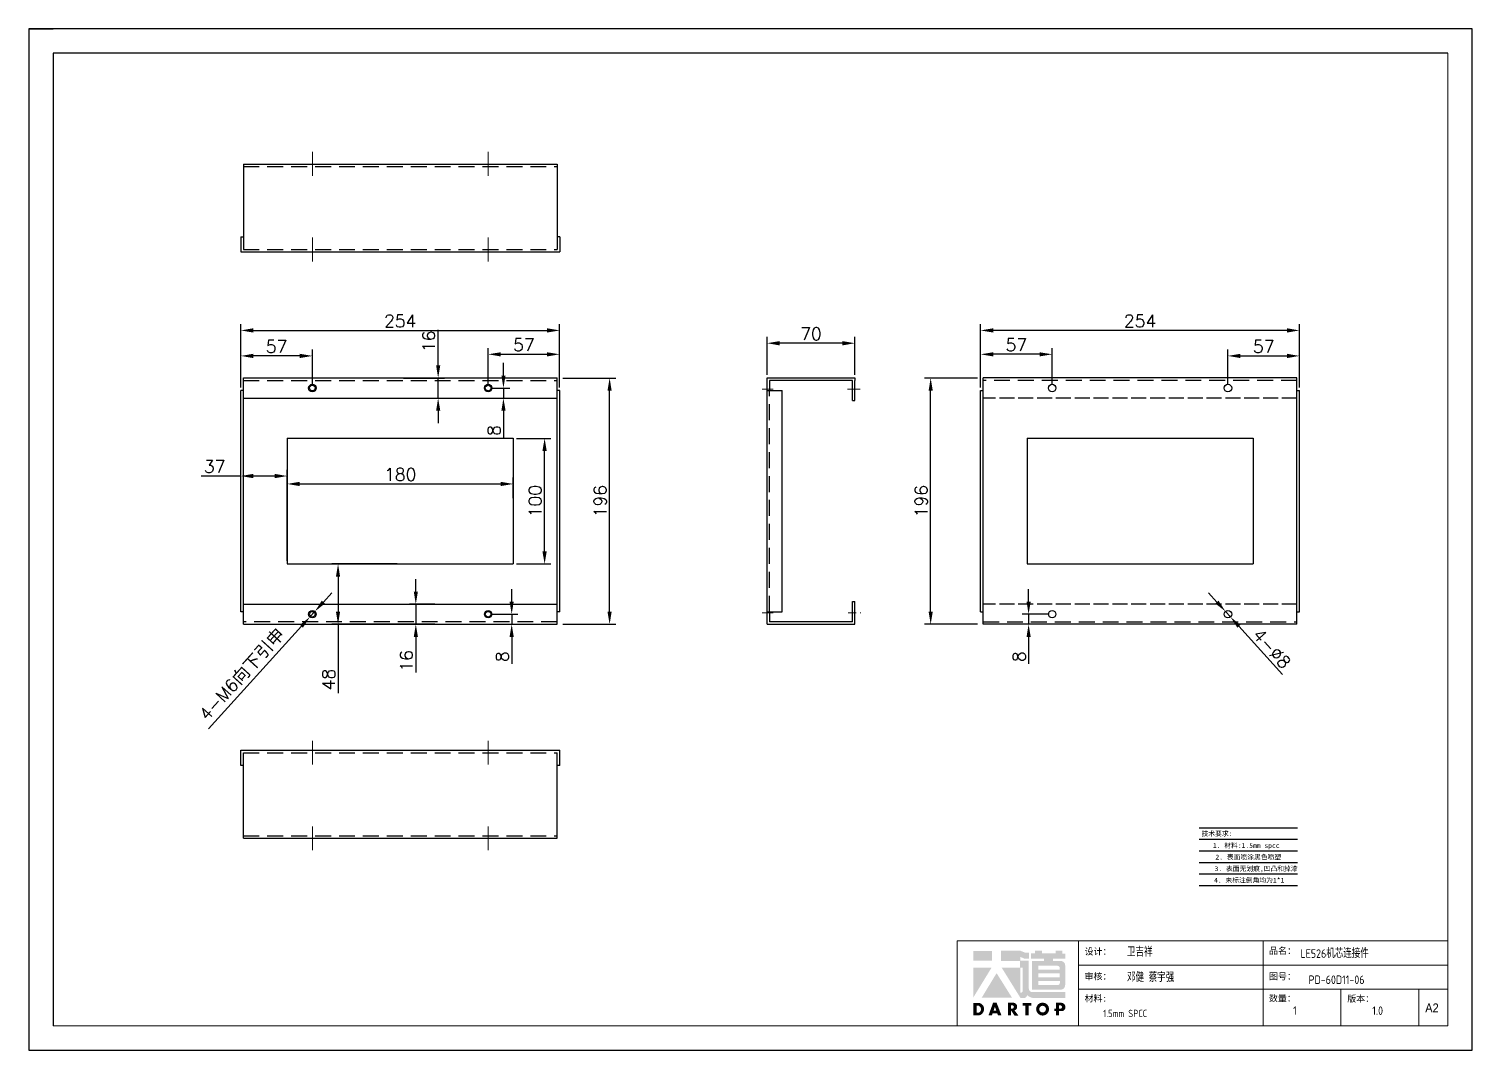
# Model space of a CAD drawing. Header units: millimetres. Extents: x -30327 to 34858, y 4015 to 75103.
# Drawn here: x 19196 to 20345, y 70587 to 71400 of the extents above; entities that cross this region are included whole.
import ezdxf
from ezdxf.enums import TextEntityAlignment as Align

# ---------------------------------------------------------------- set-up
doc = ezdxf.new("R2010")
doc.units = ezdxf.units.MM
for name, pattern in [('ACAD_ISO02W100', [15, 12, -3]), ('CENTER2', [28.575, 19.05, -3.175, 3.175, -3.175]), ('HIDDEN', [9.525, 6.35, -3.175]), ('HIDDEN2', [4.7625, 3.175, -1.5875])]:
    doc.linetypes.add(name, pattern=pattern)
for name, color, linetype, lineweight in [('A-TITLEBLOCK', 7, 'Continuous', 18), ('cen', 1, 'CENTER2', 9), ('dim', 2, 'Continuous', 9), ('HIDEN', 1, 'HIDDEN', 9)]:
    doc.layers.add(name, color=color, linetype=linetype, lineweight=lineweight)
for name, color, linetype in [('green', 3, 'ACAD_ISO02W100'), ('hidden', 3, 'HIDDEN2'), ('print', 30, 'Continuous')]:
    doc.layers.add(name, color=color, linetype=linetype)
doc.styles.add('GB', font='GBENOR.SHX', dxfattribs={"bigfont": 'gbcbig.shx'})
doc.styles.add('HZ', font='')
doc.styles.add('SLDTEXTSTYLE0', font='simfang.ttf', dxfattribs={"bigfont": 'bigfont'})
doc.styles.add('SLDTEXTSTYLE1', font='Gothic.ttf', dxfattribs={"width": 0.913})
doc.styles.get("Standard").update_dxf_attribs({"font": 'txt', "bigfont": 'gbcbig.shx'})
doc.styles.get('HZ').set_extended_font_data('SimSun')
doc.dimstyles.new('1-4', dxfattribs={"dimscale": 4, "dimtxt": 2.5, "dimasz": 2.5, "dimexe": 1.25, "dimexo": 0.625, "dimtad": 1, "dimdsep": 46, "dimtxsty": 'Standard', "dimcen": 2.5, "dimadec": 0, "dimazin": 0, "dimtfac": 1, "dimtmove": 0, "dimatfit": 3, "dimfxl": 0, "dimarcsym": 0})

# ---------------------------------------------------------------- blocks, each defined once
blk = doc.blocks.new('Dartop Logo')
at = {"true_color": 0xc40018}
h = blk.add_hatch(color=12, dxfattribs=at)
h.set_gradient(color1=(196, 0, 24), color2=(196, 0, 24), tint=1)
h.paths.add_polyline_path([(30.39, -3.87), (33.08, -5.04), (35.99, -5.04), (35.99, -1.19), (33.59, -1.19), (30.46, 0.05), (17.94, 0.05), (17.94, -6.46), (30.12, -6.46), (30.12, -6.59), (30.12, -10.75), (18.31, -10.75), (30.46, -30.31), (32.87, -30.31, 0.279375), (34.63, -28.6), (34.63, -28.51), (34.84, -28.51, 0.143145), (38.15, -30.2), (59.27, -30.2), (59.27, -26.49), (38.06, -26.49, -0.414214), (35.75, -24.18), (35.75, -6.26), (30.39, -6.26)])
h.paths.add_polyline_path([(30.25, -10.84), (31.8, -10.84), (31.8, -26.02, -0.088936), (30.9, -26.94), (30.24, -26.94)], flags=16)
h = blk.add_hatch(color=12, dxfattribs=at)
h.set_gradient(color1=(196, 0, 24), color2=(196, 0, 24), tint=1)
h.paths.add_polyline_path([(59.24, -1.73), (57.36, -1.73), (57.36, 0.06), (53.06, 0.06), (53.06, -1.64), (44.29, -1.64), (44.29, 0.15), (39.7, 0.15), (39.7, -1.67), (37.16, -1.67), (37.16, -4.97), (45.54, -4.97), (45.54, -6.42), (37.73, -6.42), (37.73, -24.88), (56.26, -24.88, 0.414214), (59.15, -21.99), (59.15, -9.35, 0.414214), (56.26, -6.46), (51.36, -6.46), (51.36, -5.03), (59.24, -5.03)])
h.paths.add_polyline_path([(54.21, -9.59, -0.414214), (55.66, -11.04), (55.66, -12.1), (41.79, -12.1), (41.79, -9.59)], flags=16)
h.paths.add_polyline_path([(55.57, -14.33), (55.57, -17.01), (41.88, -17.01), (41.88, -14.33)], flags=16)
h.paths.add_polyline_path([(55.75, -19.43), (55.75, -20.57, -0.414214), (54.3, -22.02), (41.88, -22.02), (41.88, -19.43)], flags=16)
h = blk.add_hatch(color=12, dxfattribs=at)
h.set_gradient(color1=(196, 0, 24), color2=(196, 0, 24), tint=1)
h.paths.add_polyline_path([(12.18, 0), (0, 0), (0, -6.37), (12.18, -6.37)])
h = blk.add_hatch(color=12, dxfattribs=at)
h.set_gradient(color1=(196, 0, 24), color2=(196, 0, 24), tint=1)
h.paths.add_polyline_path([(11.79, -10.83), (0.03, -10.83), (0.03, -30.03)])
h = blk.add_hatch(color=12, dxfattribs=at)
h.set_gradient(color1=(196, 0, 24), color2=(196, 0, 24), tint=1)
h.paths.add_polyline_path([(15.05, -14.31), (5.44, -30.15), (25.01, -30.15)])
at = {"true_color": 0x646464}
h = blk.add_hatch(color=251, dxfattribs=at)
h.set_gradient(color1=(100, 100, 100), color2=(100, 100, 100), tint=1)
h.paths.add_polyline_path([(4.15, -33.43), (0.11, -33.43), (0.11, -41.5), (3.51, -41.5, 0.793016)])
h.paths.add_polyline_path([(3.57, -39.73), (2.16, -39.73), (2.16, -35.19), (3.42, -35.19, -0.671361)], flags=16)
h = blk.add_hatch(color=251, dxfattribs=at)
h.set_gradient(color1=(100, 100, 100), color2=(100, 100, 100), tint=1)
h.paths.add_polyline_path([(15.08, -33.36), (12.78, -33.36), (9.82, -41.51), (12, -41.51), (12.51, -40.06), (15.46, -40.06), (15.99, -41.52), (18.19, -41.52)])
h.paths.add_polyline_path([(14.9, -38.51), (13.07, -38.51), (13.97, -35.95)], flags=16)
h = blk.add_hatch(color=251, dxfattribs=at)
h.set_gradient(color1=(100, 100, 100), color2=(100, 100, 100), tint=1)
h.paths.add_polyline_path([(26.27, -33.36), (22.3, -33.36), (22.3, -41.51), (24.4, -41.51), (24.4, -38.28), (26.55, -41.54), (29.09, -41.54), (26.61, -38.3, 0.744055)])
h.paths.add_polyline_path([(24.38, -37.08), (24.38, -34.94), (25.32, -34.94, -0.796809), (25.3, -37.08)], flags=16)
h = blk.add_hatch(color=251, dxfattribs=at)
h.set_gradient(color1=(100, 100, 100), color2=(100, 100, 100), tint=1)
h.paths.add_polyline_path([(37.44, -33.4), (31.88, -33.4), (31.88, -35.16), (33.61, -35.16), (33.61, -41.52), (35.69, -41.52), (35.69, -35.16), (37.44, -35.16)])
h = blk.add_hatch(color=251, dxfattribs=at)
h.set_gradient(color1=(100, 100, 100), color2=(100, 100, 100), tint=1)
h.paths.add_polyline_path([(40.46, -37.41, 1), (48.83, -37.41, 1)])
h.paths.add_polyline_path([(46.8, -37.41, -1), (42.5, -37.41, -1)], flags=16)
h = blk.add_hatch(color=251, dxfattribs=at)
h.set_gradient(color1=(100, 100, 100), color2=(100, 100, 100), tint=1)
h.paths.add_polyline_path([(56.85, -33.38), (56.73, -33.38), (53.19, -33.38), (53.19, -37.19), (52.26, -37.19), (52.26, -38.73), (53.18, -38.73), (53.18, -41.5), (55.24, -41.5), (55.24, -38.72), (57.51, -38.72, 0.812304)])
h.paths.add_polyline_path([(55.21, -37.18), (55.21, -35.05), (56.39, -35.05, -0.778213), (56.27, -37.18)], flags=16)
blk = doc.blocks.new('DT-A2-TITLE')
for p, q in [((594, 420), (0, 420)), ((0, 420), (0, 420)), ((0, 420), (0, 0)), ((0, 420), (10, 420)), ((594, 0), (594, 420)), ((10, 410), (10, 10)), ((584, 410), (10, 410))]:
    blk.add_line(p, q)
at = {"layer": 'A-TITLEBLOCK', "color": 7}
for p, q in [((584, 410), (584, 10)), ((594, 0), (594, 297)), ((382, 10), (382, 45)), ((584, 45), (382, 45)), ((432, 45), (432, 10)), ((508, 45), (508, 10)), ((584, 35), (432, 35)), ((432, 25), (584.08, 25)), ((540, 10), (540, 25)), ((572, 10), (572, 25)), ((10, 10), (584, 10)), ((0, 0), (594, 0))]:
    blk.add_line(p, q, dxfattribs=at)
at = {"layer": 'A-TITLEBLOCK', "xscale": 0.6400000000000001, "yscale": 0.6400000000000001, "zscale": 0.6400000000000001}
blk.add_blockref('Dartop Logo', (388.65, 40.81), dxfattribs=at)
at = {"style": 'GB'}
for tag, p, height in [('#设计', (451.96, 38.52), 3.5), ('#品名', (523.32, 37.95), 3.5), ('#审核', (451.99, 28.1), 3.5), ('#图号', (526.67, 27.2), 3.5), ('#数量', (520.33, 14.51), 3.5), ('#版本', (552.92, 14.47), 3.5), ('#材料说明', (442.15, 13.59), 3)]:
    blk.add_attdef(tag, p, '', height=height, dxfattribs=at)
at = {"layer": 'A-TITLEBLOCK', "color": 7, "attachment_point": 1}
for s, insert, char_height, style in [('设计：', (434.47, 41.87), 2.646, 'SLDTEXTSTYLE0'), ('品名：', (510.43, 42.19), 2.646, 'SLDTEXTSTYLE0'), ('审核：', (434.47, 31.64), 2.646, 'SLDTEXTSTYLE0'), ('图号：', (510.4, 31.66), 2.646, 'SLDTEXTSTYLE0'), ('材料:', (434.47, 22.62), 2.646, 'SLDTEXTSTYLE0'), ('数量：', (510.35, 22.64), 2.646, 'SLDTEXTSTYLE0'), ('版本：', (542.59, 22.48), 2.646, 'SLDTEXTSTYLE0'), ('A2', (574.7, 19.21), 3.704, 'SLDTEXTSTYLE1')]:
    blk.add_mtext(s, dxfattribs=dict(at, insert=insert, char_height=char_height, style=style))
blk = doc.blocks.new('*D1399')
at = {"layer": 'Defpoints', "color": 0}
for p in [(19618.4, 71159.9), (19364.4, 71122), (19618.4, 71122)]:
    blk.add_point(p, dxfattribs=at)
at = {"layer": 'dim', "color": 0, "lineweight": -2}
for p, q in [((19364.4, 71124.5), (19364.4, 71164.9)), ((19618.4, 71124.5), (19618.4, 71164.9)), ((19374.4, 71159.9), (19608.4, 71159.9))]:
    blk.add_line(p, q, dxfattribs=at)
at = {"layer": 'dim', "color": 0}
for points in [[(19374.4, 71161.6), (19374.4, 71158.2), (19364.4, 71159.9)], [(19608.4, 71161.6), (19608.4, 71158.2), (19618.4, 71159.9)]]:
    blk.add_solid(points, dxfattribs=at)
at = {"layer": 'dim', "color": 0, "insert": (19491.4, 71167.4), "char_height": 10, "attachment_point": 5}
blk.add_mtext('254', dxfattribs=at)
blk = doc.blocks.new('*D1400')
at = {"layer": 'Defpoints', "color": 0}
for p in [(19618.4, 71122), (19658.2, 71122), (19618.4, 70926)]:
    blk.add_point(p, dxfattribs=at)
at = {"layer": 'dim', "color": 0, "lineweight": -2}
for p, q in [((19620.9, 71122), (19663.2, 71122)), ((19658.2, 70936), (19658.2, 71112)), ((19620.9, 70926), (19663.2, 70926))]:
    blk.add_line(p, q, dxfattribs=at)
at = {"layer": 'dim', "color": 0}
for points in [[(19656.5, 71112), (19659.8, 71112), (19658.2, 71122)], [(19656.5, 70936), (19659.8, 70936), (19658.2, 70926)]]:
    blk.add_solid(points, dxfattribs=at)
at = {"layer": 'dim', "color": 0, "insert": (19650.7, 71024), "char_height": 10, "attachment_point": 5, "rotation": 90}
blk.add_mtext('196', dxfattribs=at)
blk = doc.blocks.new('*D1401')
at = {"layer": 'Defpoints', "color": 0}
for p in [(19783.6, 71149.7), (19783.6, 71122), (19853.6, 71122)]:
    blk.add_point(p, dxfattribs=at)
at = {"layer": 'dim', "color": 0, "lineweight": -2}
for p, q in [((19783.6, 71124.5), (19783.6, 71154.7)), ((19843.6, 71149.7), (19793.6, 71149.7)), ((19853.6, 71124.5), (19853.6, 71154.7))]:
    blk.add_line(p, q, dxfattribs=at)
at = {"layer": 'dim', "color": 0}
for points in [[(19793.6, 71151.4), (19793.6, 71148), (19783.6, 71149.7)], [(19843.6, 71151.4), (19843.6, 71148), (19853.6, 71149.7)]]:
    blk.add_solid(points, dxfattribs=at)
at = {"layer": 'dim', "color": 0, "insert": (19818.6, 71157.2), "char_height": 10, "attachment_point": 5}
blk.add_mtext('70', dxfattribs=at)
blk = doc.blocks.new('*D1402')
at = {"layer": 'Defpoints', "color": 0}
for p in [(19561.4, 70934), (19561.4, 70926), (19580.2, 70926)]:
    blk.add_point(p, dxfattribs=at)
at = {"layer": 'dim', "color": 0, "lineweight": -2}
for p, q in [((19580.2, 70944), (19580.2, 70954)), ((19563.9, 70934), (19585.2, 70934)), ((19580.2, 70934), (19580.2, 70926)), ((19563.9, 70926), (19585.2, 70926)), ((19580.2, 70916), (19580.2, 70894.4))]:
    blk.add_line(p, q, dxfattribs=at)
at = {"layer": 'dim', "color": 0}
for points in [[(19578.5, 70944), (19581.8, 70944), (19580.2, 70934)], [(19578.5, 70916), (19581.8, 70916), (19580.2, 70926)]]:
    blk.add_solid(points, dxfattribs=at)
at = {"layer": 'dim', "color": 0, "insert": (19572.7, 70900.2), "char_height": 10, "attachment_point": 5, "rotation": 90}
blk.add_mtext('8', dxfattribs=at)
blk = doc.blocks.new('*D1403')
at = {"layer": 'Defpoints', "color": 0}
for p in [(19364.4, 71139.6), (19364.4, 71112), (19421.4, 71114)]:
    blk.add_point(p, dxfattribs=at)
at = {"layer": 'dim', "color": 0, "lineweight": -2}
for p, q in [((19364.4, 71114.5), (19364.4, 71144.6)), ((19411.4, 71139.6), (19374.4, 71139.6)), ((19421.4, 71116.5), (19421.4, 71144.6))]:
    blk.add_line(p, q, dxfattribs=at)
at = {"layer": 'dim', "color": 0}
for points in [[(19374.4, 71141.3), (19374.4, 71137.9), (19364.4, 71139.6)], [(19411.4, 71141.3), (19411.4, 71137.9), (19421.4, 71139.6)]]:
    blk.add_solid(points, dxfattribs=at)
at = {"layer": 'dim', "color": 0, "insert": (19392.9, 71147.1), "char_height": 10, "attachment_point": 5}
blk.add_mtext('57', dxfattribs=at)
blk = doc.blocks.new('*D1404')
at = {"layer": 'Defpoints', "color": 0}
for p in [(19618.4, 71140.9), (19561.4, 71114), (19618.4, 71112)]:
    blk.add_point(p, dxfattribs=at)
at = {"layer": 'dim', "color": 0, "lineweight": -2}
for p, q in [((19561.4, 71116.5), (19561.4, 71145.9)), ((19571.4, 71140.9), (19608.4, 71140.9)), ((19618.4, 71114.5), (19618.4, 71145.9))]:
    blk.add_line(p, q, dxfattribs=at)
at = {"layer": 'dim', "color": 0}
for points in [[(19571.4, 71142.5), (19571.4, 71139.2), (19561.4, 71140.9)], [(19608.4, 71142.5), (19608.4, 71139.2), (19618.4, 71140.9)]]:
    blk.add_solid(points, dxfattribs=at)
at = {"layer": 'dim', "color": 0, "insert": (19589.9, 71148.4), "char_height": 10, "attachment_point": 5}
blk.add_mtext('57', dxfattribs=at)
blk = doc.blocks.new('*D1405')
at = {"layer": 'Defpoints', "color": 0}
for p in [(19491.4, 71122), (19521.6, 71122), (19491.4, 71106)]:
    blk.add_point(p, dxfattribs=at)
at = {"layer": 'dim', "color": 0, "lineweight": -2}
for p, q in [((19521.6, 71132), (19521.6, 71160.4)), ((19493.9, 71122), (19526.6, 71122)), ((19521.6, 71106), (19521.6, 71122)), ((19493.9, 71106), (19526.6, 71106)), ((19521.6, 71096), (19521.6, 71086))]:
    blk.add_line(p, q, dxfattribs=at)
at = {"layer": 'dim', "color": 0}
for points in [[(19520, 71132), (19523.3, 71132), (19521.6, 71122)], [(19520, 71096), (19523.3, 71096), (19521.6, 71106)]]:
    blk.add_solid(points, dxfattribs=at)
at = {"layer": 'dim', "color": 0, "insert": (19514.1, 71151.2), "char_height": 10, "attachment_point": 5, "rotation": 90}
blk.add_mtext('16', dxfattribs=at)
blk = doc.blocks.new('*D1406')
at = {"layer": 'Defpoints', "color": 0}
for p in [(19521.6, 70942), (19503.8, 70926), (19521.6, 70926)]:
    blk.add_point(p, dxfattribs=at)
at = {"layer": 'dim', "color": 0, "lineweight": -2}
for p, q in [((19503.8, 70952), (19503.8, 70962)), ((19519.1, 70942), (19498.8, 70942)), ((19503.8, 70942), (19503.8, 70926)), ((19519.1, 70926), (19498.8, 70926)), ((19503.8, 70916), (19503.8, 70887.7))]:
    blk.add_line(p, q, dxfattribs=at)
at = {"layer": 'dim', "color": 0}
for points in [[(19502.2, 70952), (19505.5, 70952), (19503.8, 70942)], [(19502.2, 70916), (19505.5, 70916), (19503.8, 70926)]]:
    blk.add_solid(points, dxfattribs=at)
at = {"layer": 'dim', "color": 0, "insert": (19496.3, 70896.9), "char_height": 10, "attachment_point": 5, "rotation": 90}
blk.add_mtext('16', dxfattribs=at)
blk = doc.blocks.new('*D1407')
at = {"layer": 'Defpoints', "color": 0}
for p in [(19419.4, 70931.8), (19423.5, 70936.3)]:
    blk.add_point(p, dxfattribs=at)
at = {"layer": 'dim', "color": 0, "lineweight": -2}
for p, q in [((19430.2, 70943.7), (19436.9, 70951.1)), ((19423.5, 70936.3), (19419.4, 70931.8)), ((19338.7, 70842.8), (19412.7, 70924.4))]:
    blk.add_line(p, q, dxfattribs=at)
at = {"layer": 'dim', "color": 0}
for points in [[(19428.9, 70944.8), (19431.4, 70942.5), (19423.5, 70936.3)], [(19411.5, 70925.5), (19413.9, 70923.3), (19419.4, 70931.8)]]:
    blk.add_solid(points, dxfattribs=at)
at = {"layer": 'dim', "color": 0, "insert": (19365.6, 70886), "char_height": 10, "attachment_point": 5, "rotation": 47.8095}
blk.add_mtext('4-M6{\\fSimSun|b0|i0|c134|p2;向下引申}', dxfattribs=at)
blk = doc.blocks.new('*D1408')
at = {"layer": 'Defpoints', "color": 0}
for p in [(19953.7, 71159.9), (19953.7, 71122), (20207.7, 71122)]:
    blk.add_point(p, dxfattribs=at)
at = {"layer": 'dim', "color": 0, "lineweight": -2}
for p, q in [((19953.7, 71124.5), (19953.7, 71164.9)), ((20207.7, 71124.5), (20207.7, 71164.9)), ((20197.7, 71159.9), (19963.7, 71159.9))]:
    blk.add_line(p, q, dxfattribs=at)
at = {"layer": 'dim', "color": 0}
for points in [[(19963.7, 71161.6), (19963.7, 71158.2), (19953.7, 71159.9)], [(20197.7, 71161.6), (20197.7, 71158.2), (20207.7, 71159.9)]]:
    blk.add_solid(points, dxfattribs=at)
at = {"layer": 'dim', "color": 0, "insert": (20080.7, 71167.4), "char_height": 10, "attachment_point": 5}
blk.add_mtext('254', dxfattribs=at)
blk = doc.blocks.new('*D1409')
at = {"layer": 'Defpoints', "color": 0}
for p in [(19913.9, 71122), (19953.7, 71122), (19953.7, 70926)]:
    blk.add_point(p, dxfattribs=at)
at = {"layer": 'dim', "color": 0, "lineweight": -2}
for p, q in [((19951.2, 71122), (19908.9, 71122)), ((19913.9, 70936), (19913.9, 71112)), ((19951.2, 70926), (19908.9, 70926))]:
    blk.add_line(p, q, dxfattribs=at)
at = {"layer": 'dim', "color": 0}
for points in [[(19912.3, 71112), (19915.6, 71112), (19913.9, 71122)], [(19912.3, 70936), (19915.6, 70936), (19913.9, 70926)]]:
    blk.add_solid(points, dxfattribs=at)
at = {"layer": 'dim', "color": 0, "insert": (19906.4, 71024), "char_height": 10, "attachment_point": 5, "rotation": 90}
blk.add_mtext('196', dxfattribs=at)
blk = doc.blocks.new('*D1410')
at = {"layer": 'Defpoints', "color": 0}
for p in [(20010.7, 70934), (19991.9, 70926), (20010.7, 70926)]:
    blk.add_point(p, dxfattribs=at)
at = {"layer": 'dim', "color": 0, "lineweight": -2}
for p, q in [((19991.9, 70944), (19991.9, 70954)), ((20008.2, 70934), (19986.9, 70934)), ((19991.9, 70934), (19991.9, 70926)), ((20008.2, 70926), (19986.9, 70926)), ((19991.9, 70916), (19991.9, 70894.4))]:
    blk.add_line(p, q, dxfattribs=at)
at = {"layer": 'dim', "color": 0}
for points in [[(19990.3, 70944), (19993.6, 70944), (19991.9, 70934)], [(19990.3, 70916), (19993.6, 70916), (19991.9, 70926)]]:
    blk.add_solid(points, dxfattribs=at)
at = {"layer": 'dim', "color": 0, "insert": (19984.4, 70900.2), "char_height": 10, "attachment_point": 5, "rotation": 90}
blk.add_mtext('8', dxfattribs=at)
blk = doc.blocks.new('*D1411')
at = {"layer": 'Defpoints', "color": 0}
for p in [(20207.7, 71139.6), (20150.7, 71114), (20207.7, 71112)]:
    blk.add_point(p, dxfattribs=at)
at = {"layer": 'dim', "color": 0, "lineweight": -2}
for p, q in [((20150.7, 71116.5), (20150.7, 71144.6)), ((20160.7, 71139.6), (20197.7, 71139.6)), ((20207.7, 71114.5), (20207.7, 71144.6))]:
    blk.add_line(p, q, dxfattribs=at)
at = {"layer": 'dim', "color": 0}
for points in [[(20160.7, 71141.3), (20160.7, 71137.9), (20150.7, 71139.6)], [(20197.7, 71141.3), (20197.7, 71137.9), (20207.7, 71139.6)]]:
    blk.add_solid(points, dxfattribs=at)
at = {"layer": 'dim', "color": 0, "insert": (20179.2, 71147.1), "char_height": 10, "attachment_point": 5}
blk.add_mtext('57', dxfattribs=at)
blk = doc.blocks.new('*D1412')
at = {"layer": 'Defpoints', "color": 0}
for p in [(19953.7, 71140.9), (19953.7, 71112), (20010.7, 71114)]:
    blk.add_point(p, dxfattribs=at)
at = {"layer": 'dim', "color": 0, "lineweight": -2}
for p, q in [((19953.7, 71114.5), (19953.7, 71145.9)), ((20000.7, 71140.9), (19963.7, 71140.9)), ((20010.7, 71116.5), (20010.7, 71145.9))]:
    blk.add_line(p, q, dxfattribs=at)
at = {"layer": 'dim', "color": 0}
for points in [[(19963.7, 71142.5), (19963.7, 71139.2), (19953.7, 71140.9)], [(20000.7, 71142.5), (20000.7, 71139.2), (20010.7, 71140.9)]]:
    blk.add_solid(points, dxfattribs=at)
at = {"layer": 'dim', "color": 0, "insert": (19982.2, 71148.4), "char_height": 10, "attachment_point": 5}
blk.add_mtext('57', dxfattribs=at)
blk = doc.blocks.new('*D1413')
at = {"layer": 'Defpoints', "color": 0}
for p in [(20148.7, 70936.3), (20152.7, 70931.8)]:
    blk.add_point(p, dxfattribs=at)
at = {"layer": 'dim', "color": 0, "lineweight": -2}
for p, q in [((20141.9, 70943.7), (20135.2, 70951.1)), ((20148.7, 70936.3), (20152.7, 70931.8)), ((20194.1, 70886.1), (20159.4, 70924.4))]:
    blk.add_line(p, q, dxfattribs=at)
at = {"layer": 'dim', "color": 0}
for points in [[(20143.2, 70944.8), (20140.7, 70942.5), (20148.7, 70936.3)], [(20160.6, 70925.5), (20158.2, 70923.3), (20152.7, 70931.8)]]:
    blk.add_solid(points, dxfattribs=at)
at = {"layer": 'dim', "color": 0, "insert": (20185.7, 70906.6), "char_height": 10, "attachment_point": 5, "rotation": 312.1905}
blk.add_mtext('4-%%C8', dxfattribs=at)
blk = doc.blocks.new('*D1414')
at = {"layer": 'Defpoints', "color": 0}
for p in [(19581.4, 71037.7), (19401.4, 71024), (19581.4, 71024)]:
    blk.add_point(p, dxfattribs=at)
at = {"layer": 'dim', "color": 0, "lineweight": -2}
for p, q in [((19401.4, 71026.5), (19401.4, 71042.7)), ((19411.4, 71037.7), (19571.4, 71037.7)), ((19581.4, 71026.5), (19581.4, 71042.7))]:
    blk.add_line(p, q, dxfattribs=at)
at = {"layer": 'dim', "color": 0}
for points in [[(19411.4, 71039.4), (19411.4, 71036), (19401.4, 71037.7)], [(19571.4, 71039.4), (19571.4, 71036), (19581.4, 71037.7)]]:
    blk.add_solid(points, dxfattribs=at)
at = {"layer": 'dim', "color": 0, "insert": (19491.4, 71045.2), "char_height": 10, "attachment_point": 5}
blk.add_mtext('180', dxfattribs=at)
blk = doc.blocks.new('*D1415')
at = {"layer": 'Defpoints', "color": 0}
for p in [(19581.4, 71074), (19606.4, 71074), (19581.4, 70974)]:
    blk.add_point(p, dxfattribs=at)
at = {"layer": 'dim', "color": 0, "lineweight": -2}
for p, q in [((19583.9, 71074), (19611.4, 71074)), ((19606.4, 70984), (19606.4, 71064)), ((19583.9, 70974), (19611.4, 70974))]:
    blk.add_line(p, q, dxfattribs=at)
at = {"layer": 'dim', "color": 0}
for points in [[(19604.7, 71064), (19608.1, 71064), (19606.4, 71074)], [(19604.7, 70984), (19608.1, 70984), (19606.4, 70974)]]:
    blk.add_solid(points, dxfattribs=at)
at = {"layer": 'dim', "color": 0, "insert": (19598.9, 71024), "char_height": 10, "attachment_point": 5, "rotation": 90}
blk.add_mtext('100', dxfattribs=at)
blk = doc.blocks.new('*D1416')
at = {"layer": 'Defpoints', "color": 0}
for p in [(19364.4, 71044), (19364.4, 71024), (19401.4, 70974)]:
    blk.add_point(p, dxfattribs=at)
at = {"layer": 'dim', "color": 0, "lineweight": -2}
for p, q in [((19364.4, 71026.5), (19364.4, 71049)), ((19401.4, 70976.5), (19401.4, 71049)), ((19364.4, 71044), (19332.8, 71044)), ((19391.4, 71044), (19374.4, 71044))]:
    blk.add_line(p, q, dxfattribs=at)
at = {"layer": 'dim', "color": 0}
for points in [[(19374.4, 71045.7), (19374.4, 71042.3), (19364.4, 71044)], [(19391.4, 71045.7), (19391.4, 71042.3), (19401.4, 71044)]]:
    blk.add_solid(points, dxfattribs=at)
at = {"layer": 'dim', "color": 0, "insert": (19343.6, 71051.5), "char_height": 10, "attachment_point": 5}
blk.add_mtext('37', dxfattribs=at)
blk = doc.blocks.new('*D1417')
at = {"layer": 'Defpoints', "color": 0}
for p in [(19491.4, 70974), (19441.9, 70926), (19503.8, 70926)]:
    blk.add_point(p, dxfattribs=at)
at = {"layer": 'dim', "color": 0, "lineweight": -2}
for p, q in [((19488.9, 70974), (19436.9, 70974)), ((19441.9, 70964), (19441.9, 70936)), ((19501.3, 70926), (19436.9, 70926)), ((19441.9, 70926), (19441.9, 70871.2))]:
    blk.add_line(p, q, dxfattribs=at)
at = {"layer": 'dim', "color": 0}
for points in [[(19440.2, 70964), (19443.5, 70964), (19441.9, 70974)], [(19440.2, 70936), (19443.5, 70936), (19441.9, 70926)]]:
    blk.add_solid(points, dxfattribs=at)
at = {"layer": 'dim', "color": 0, "insert": (19434.4, 70882), "char_height": 10, "attachment_point": 5, "rotation": 90}
blk.add_mtext('48', dxfattribs=at)
blk = doc.blocks.new('*D1418')
at = {"layer": 'Defpoints', "color": 0}
for p in [(19561.4, 71114), (19561.4, 71106), (19573.6, 71106)]:
    blk.add_point(p, dxfattribs=at)
at = {"layer": 'dim', "color": 0, "lineweight": -2}
for p, q in [((19573.6, 71124), (19573.6, 71134)), ((19563.9, 71114), (19578.6, 71114)), ((19563.9, 71106), (19578.6, 71106)), ((19573.6, 71114), (19573.6, 71106)), ((19573.6, 71096), (19573.6, 71074.4))]:
    blk.add_line(p, q, dxfattribs=at)
at = {"layer": 'dim', "color": 0}
for points in [[(19572, 71124), (19575.3, 71124), (19573.6, 71114)], [(19572, 71096), (19575.3, 71096), (19573.6, 71106)]]:
    blk.add_solid(points, dxfattribs=at)
at = {"layer": 'dim', "color": 0, "insert": (19566.1, 71080.2), "char_height": 10, "attachment_point": 5, "rotation": 90}
blk.add_mtext('8', dxfattribs=at)

msp = doc.modelspace()

# ---------------------------------------------------------------- linework, layer by layer
for p, q in [((19366.4372, 71292.3622), (19616.4372, 71292.3622)), ((19364.4372, 71234.3622), (19366.4372, 71234.3622)), ((19618.4372, 71234.3622), (19616.4372, 71234.3622)), ((19364.4372, 71222.3622), (19618.4372, 71222.3622)), ((19366.4372, 71122.0332), (19616.4372, 71122.0332)), ((19366.4372, 71120.0332), (19366.4372, 71122.0332)), ((19616.4372, 70926.0332), (19616.4372, 71122.0332)), ((19783.5533, 70926.0332), (19783.5533, 71122.0332)), ((19783.5533, 71122.0332), (19853.5533, 71122.0332)), ((19851.5533, 71120.0332), (19785.5533, 71120.0332)), ((19785.5533, 71120.0332), (19785.5533, 71112.0332)), ((19851.5533, 71112.0332), (19851.5533, 71120.0332)), ((19853.5533, 71122.0332), (19853.5533, 71120.0332)), ((19853.5533, 71104.0332), (19853.5533, 71120.0332)), ((20205.6694, 71122.0332), (19955.6694, 71122.0332)), ((19955.6694, 70926.0332), (19955.6694, 71122.0332)), ((20205.6694, 71120.0332), (20205.6694, 71122.0332)), ((19364.4372, 70936.0332), (19364.4372, 71112.0332)), ((19366.4372, 71106.0332), (19616.4372, 71106.0332)), ((19618.4372, 70936.0332), (19618.4372, 71112.0332)), ((19783.5533, 71112.0332), (19795.5533, 71112.0332)), ((19795.5533, 70936.0332), (19795.5533, 71112.0332)), ((19851.5533, 71104.0332), (19851.5533, 71112.0332)), ((19851.5533, 71104.0332), (19853.5533, 71104.0332)), ((19953.6694, 70936.0332), (19953.6694, 71112.0332)), ((20207.6694, 70936.0332), (20207.6694, 71112.0332)), ((19401.4372, 71074.0332), (19581.4372, 71074.0332)), ((19401.4372, 71074.0332), (19401.4372, 70974.0332)), ((19581.4372, 71074.0332), (19581.4372, 70974.0332)), ((19990.6694, 71074.0332), (20170.6694, 71074.0332)), ((19990.6694, 71074.0332), (19990.6694, 70974.0332)), ((20170.6694, 71074.0332), (20170.6694, 70974.0332)), ((19401.4372, 70974.0332), (19581.4372, 70974.0332)), ((19990.6694, 70974.0332), (20170.6694, 70974.0332)), ((19851.5533, 70936.0332), (19851.5533, 70944.0332)), ((19851.5533, 70944.0332), (19853.5533, 70944.0332)), ((19853.5533, 70928.0332), (19853.5533, 70944.0332)), ((19366.4372, 70942.0332), (19616.4372, 70942.0332)), ((19783.5533, 70936.0332), (19795.5533, 70936.0332)), ((19785.5533, 70936.0332), (19785.5533, 70928.0332)), ((19851.5533, 70928.0332), (19851.5533, 70936.0332)), ((19366.4372, 70926.0332), (19616.4372, 70926.0332)), ((19783.5533, 70926.0332), (19853.5533, 70926.0332)), ((19851.5533, 70928.0332), (19785.5533, 70928.0332)), ((19853.5533, 70926.0332), (19853.5533, 70928.0332)), ((20205.6694, 70926.0332), (19955.6694, 70926.0332)), ((19364.4372, 70825.7042), (19618.4372, 70825.7042)), ((19366.4372, 70813.7042), (19364.4372, 70813.7042)), ((19618.4372, 70813.7042), (19616.4372, 70813.7042)), ((19366.4372, 70755.7042), (19616.4372, 70755.7042))]:
    msp.add_line(p, q)
at = {"ltscale": 4}
for p, q in [((19366.4372, 71292.3622), (19366.4372, 71224.3622)), ((19616.4372, 71292.3622), (19616.4372, 71224.3622)), ((19364.4372, 71234.3622), (19364.4372, 71222.3622)), ((19618.4372, 71234.3622), (19618.4372, 71222.3622)), ((19366.4372, 70926.0332), (19366.4372, 71120.0332)), ((20205.6694, 70926.0332), (20205.6694, 71120.0332)), ((19366.4372, 71112.0332), (19364.4372, 71112.0332)), ((19618.4372, 71112.0332), (19616.4372, 71112.0332)), ((19953.6694, 71112.0332), (19955.6694, 71112.0332)), ((20205.6694, 71112.0332), (20207.6694, 71112.0332)), ((19366.4372, 70936.0332), (19364.4372, 70936.0332)), ((19618.4372, 70936.0332), (19616.4372, 70936.0332)), ((19953.6694, 70936.0332), (19955.6694, 70936.0332)), ((20205.6694, 70936.0332), (20207.6694, 70936.0332)), ((19364.4372, 70813.7042), (19364.4372, 70825.7042)), ((19366.4372, 70755.7042), (19366.4372, 70823.7042)), ((19616.4372, 70755.7042), (19616.4372, 70823.7042)), ((19618.4372, 70813.7042), (19618.4372, 70825.7042))]:
    msp.add_line(p, q, dxfattribs=at)
for centre, radius in [((19421.4372, 71114.0332), 3), ((19421.4372, 71114.0332), 2.25), ((19561.4372, 71114.0332), 3), ((19561.4372, 71114.0332), 2.25), ((20010.6694, 71114.0332), 3), ((20150.6694, 71114.0332), 3), ((19421.4372, 70934.0332), 3), ((19421.4372, 70934.0332), 2.25), ((19561.4372, 70934.0332), 3), ((19561.4372, 70934.0332), 2.25), ((20010.6694, 70934.0332), 3), ((20150.6694, 70934.0332), 3)]:
    msp.add_circle(centre, radius)
at = {"layer": 'cen'}
for p, q in [((19421.4372, 71282.9199), (19421.4372, 71303.8044)), ((19561.4372, 71282.9199), (19561.4372, 71303.8044)), ((19421.4372, 71233.8044), (19421.4372, 71212.9199)), ((19561.4372, 71233.8044), (19561.4372, 71212.9199)), ((19847.6733, 71113.0332), (19857.6733, 71113.0332)), ((19421.4372, 70814.262), (19421.4372, 70835.1465)), ((19561.4372, 70814.262), (19561.4372, 70835.1465)), ((19421.4372, 70765.1465), (19421.4372, 70744.262)), ((19561.4372, 70765.1465), (19561.4372, 70744.262))]:
    msp.add_line(p, q, dxfattribs=at)
at = {"layer": 'cen', "ltscale": 4}
for p, q in [((19779.7815, 71113.0332), (19788.3601, 71113.0332)), ((19779.7815, 70935.0332), (19788.3601, 70935.0332))]:
    msp.add_line(p, q, dxfattribs=at)
at = {"layer": 'Defpoints'}
for p, q in [((20127.7727, 70764.0459), (20206.0846, 70764.0459)), ((20127.7727, 70754.8513), (20206.0846, 70754.8513)), ((20127.7727, 70754.8513), (20206.0846, 70754.8513)), ((20127.7727, 70745.6567), (20206.0846, 70745.6567)), ((20127.7727, 70736.4621), (20206.0846, 70736.4621)), ((20127.7727, 70727.2675), (20206.0846, 70727.2675)), ((20127.7727, 70718.073), (20206.0846, 70718.073))]:
    msp.add_line(p, q, dxfattribs=at)
at = {"layer": 'green'}
for p, q in [((20205.6694, 71106.0332), (19955.6694, 71106.0332)), ((20205.6694, 70942.0332), (19955.6694, 70942.0332))]:
    msp.add_line(p, q, dxfattribs=at)
at = {"layer": 'hidden', "ltscale": 4}
for p, q in [((19366.4372, 71290.3622), (19616.4372, 71290.3622)), ((19366.4372, 71224.3622), (19616.4372, 71224.3622)), ((19366.4372, 71120.0332), (19616.4372, 71120.0332)), ((20205.6694, 71120.0332), (19955.6694, 71120.0332)), ((19785.5533, 70936.0332), (19785.5533, 71112.0332)), ((19616.4372, 70928.0332), (19366.4372, 70928.0332)), ((19955.6694, 70928.0332), (20205.6694, 70928.0332)), ((19366.4372, 70823.7042), (19616.4372, 70823.7042)), ((19366.4372, 70757.7042), (19616.4372, 70757.7042))]:
    msp.add_line(p, q, dxfattribs=at)
at = {"layer": 'HIDEN'}
msp.add_line((19848.2386, 70935.0332), (19858.2386, 70935.0332), dxfattribs=at)
at = {"layer": 'print'}
msp.add_lwpolyline([(19195.6026, 70587.056), (20345.2064, 70587.056), (20345.2064, 71399.9072), (19195.6026, 71399.9072)], close=True, dxfattribs=at)

# ---------------------------------------------------------------- block references
at = {"xscale": 1.93536, "yscale": 1.93536, "zscale": 1.93536}
msp.add_blockref('DT-A2-TITLE', (19195.6026, 70587.056), dxfattribs=at).add_auto_attribs({'#设计': '卫吉祥', '#审核': '邓健 蔡宇强', '#材料说明': '1.5mm SPCC', '#品名': 'LE526机芯连接件', '#图号': 'PD-60D11-06', '#数量': '1', '#版本': '1.0'})

# ---------------------------------------------------------------- texts
at = {"style": 'HZ'}
for s, height, p in [('技术要求:', 3.86173, (20141.9948, 70759.4055)), ('1. 材料:1.5mm spcc', 3.861726, (20165.2803, 70749.8933)), ('    2. 表面喷涂黑色喷塑  ', 3.861726, (20163.8645, 70740.6987)), ('4. 未标注倒角均为1*1', 3.861726, (20167.6222, 70722.3095)), ('3. 表面无划痕,凹凸和掉漆', 3.861726, (20173.1363, 70731.5041))]:
    msp.add_text(s, height=height, dxfattribs=at).set_placement(p, align=Align.MIDDLE_CENTER)

# ---------------------------------------------------------------- dimensions: what is measured, and where the dimension line sits
at = {"layer": 'dim'}
for base, p1, p2, picture, middle in [((19618.4372, 71159.904), (19364.4372, 71122.0332), (19618.4372, 71122.0332), '*D1399', (19491.4372, 71159.904)), ((19364.4372, 71044.0105), (19401.4372, 70974.0332), (19364.4372, 71024.0332), '*D1416', (19343.6039, 71044.0105))]:
    dim = msp.add_linear_dim(base=base, p1=p1, p2=p2, dimstyle='1-4', dxfattribs=at)
    dim.commit()
    dim.dimension.update_dxf_attribs({"geometry": picture, "text_midpoint": middle, "dimtype": 160})
for base, p1, p2, angle, picture, middle in [((19953.6694, 71159.904), (20207.6694, 71122.0332), (19953.6694, 71122.0332), 180, '*D1408', (20080.6694, 71159.904)), ((19658.1819, 71122.0332), (19618.4372, 70926.0332), (19618.4372, 71122.0332), 90, '*D1400', (19658.1819, 71024.0332)), ((19913.9247, 71122.0332), (19953.6694, 70926.0332), (19953.6694, 71122.0332), 90, '*D1409', (19913.9247, 71024.0332)), ((19441.8553, 70926.0332), (19491.4372, 70974.0332), (19503.8326, 70926.0332), 90, '*D1417', (19441.8553, 70882.0332))]:
    dim = msp.add_linear_dim(base=base, p1=p1, p2=p2, angle=angle, dimstyle='1-4', dxfattribs=at)
    dim.commit()
    dim.dimension.update_dxf_attribs({"geometry": picture, "text_midpoint": middle, "dimtype": 160})
for base, p1, p2, angle, picture, middle in [((19783.5533, 71149.7044), (19853.5533, 71122.0332), (19783.5533, 71122.0332), 180, '*D1401', (19818.5533, 71157.2044)), ((19521.6425, 71122.0332), (19491.4372, 71106.0332), (19491.4372, 71122.0332), 90, '*D1405', (19514.1425, 71151.1999)), ((19953.6694, 71140.8535), (20010.6694, 71114.0332), (19953.6694, 71112.0332), 180, '*D1412', (19982.1694, 71148.3535)), ((20207.6694, 71139.6113), (20150.6694, 71114.0332), (20207.6694, 71112.0332), 180, '*D1411', (20179.1694, 71147.1113)), ((19573.6355, 71106.0332), (19561.4372, 71114.0332), (19561.4372, 71106.0332), 90, '*D1418', (19566.1355, 71080.1999)), ((19606.4005, 71074.0332), (19581.4372, 70974.0332), (19581.4372, 71074.0332), 90, '*D1415', (19598.9005, 71024.0332)), ((19503.8326, 70926.0332), (19521.6425, 70942.0332), (19521.6425, 70926.0332), 90, '*D1406', (19496.3326, 70896.8665)), ((19580.1789, 70926.0332), (19561.4372, 70934.0332), (19561.4372, 70926.0332), 90, '*D1402', (19572.6789, 70900.1999)), ((19991.9278, 70926.0332), (20010.6694, 70934.0332), (20010.6694, 70926.0332), 90, '*D1410', (19984.4278, 70900.1999))]:
    dim = msp.add_linear_dim(base=base, p1=p1, p2=p2, angle=angle, dimstyle='1-4', dxfattribs=at)
    dim.commit()
    dim.dimension.update_dxf_attribs({"geometry": picture, "text_midpoint": middle})
for base, p1, p2, picture, middle in [((19364.4372, 71139.6113), (19421.4372, 71114.0332), (19364.4372, 71112.0332), '*D1403', (19392.9372, 71147.1113)), ((19618.4372, 71140.8535), (19561.4372, 71114.0332), (19618.4372, 71112.0332), '*D1404', (19589.9372, 71148.3535)), ((19581.4372, 71037.6904), (19401.4372, 71024.0332), (19581.4372, 71024.0332), '*D1414', (19491.4372, 71045.1904))]:
    dim = msp.add_linear_dim(base=base, p1=p1, p2=p2, dimstyle='1-4', dxfattribs=at)
    dim.commit()
    dim.dimension.update_dxf_attribs({"geometry": picture, "text_midpoint": middle})
for p1, p2, text, picture, middle in [((19423.452, 70936.2559), (19419.4224, 70931.8104), '4-M6{\\fSimSun|b0|i0|c134|p2;向下引申}', '*D1407', (19365.6246, 70885.9849)), ((20148.6547, 70936.2559), (20152.6842, 70931.8104), '4-%%C8', '*D1413', (20185.6647, 70906.5934))]:
    dim = msp.add_diameter_dim_2p(p1=p1, p2=p2, text=text, dimstyle='1-4', dxfattribs=at)
    dim.commit()
    dim.dimension.update_dxf_attribs({"geometry": picture, "text_midpoint": middle})

doc.saveas('drawing.dxf')
